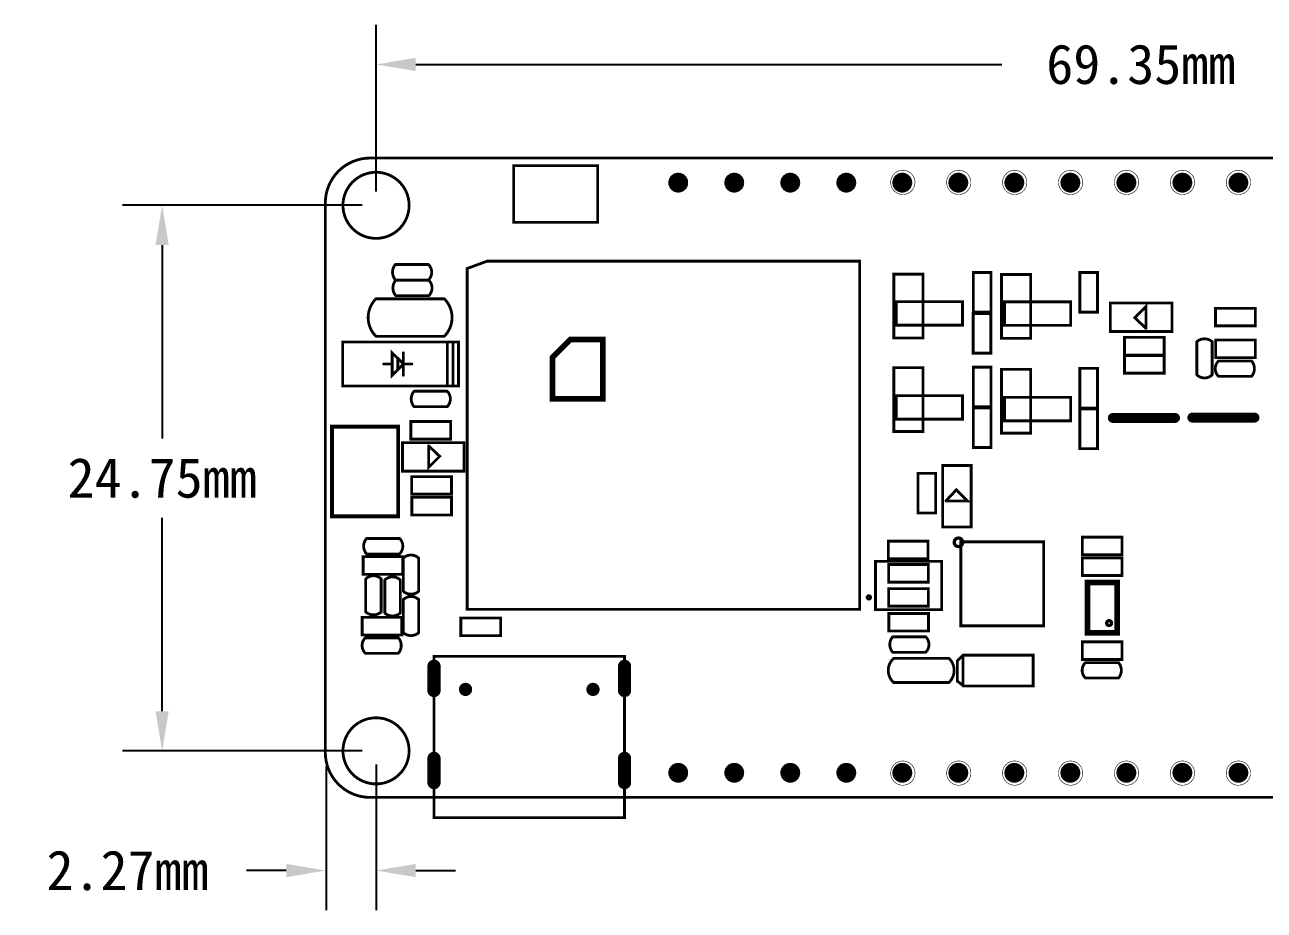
# Model space of a CAD drawing. Extents: x -92 to 99, y -5 to 84.
# Drawn here: x -87.8 to -31.6, y 43.6 to 83.8 of the extents above; entities that cross this region are included whole.
import ezdxf

# ---------------------------------------------------------------- set-up
doc = ezdxf.new("R2010")
doc.units = 0
doc.header["$MEASUREMENT"] = 0
doc.linetypes.add('TRMIDX_76', pattern=[2, 1, 1])
doc.layers.get('0').update_dxf_attribs({"linetype": 'CONTINUOUS'})
doc.layers.get('Defpoints').update_dxf_attribs({"linetype": 'CONTINUOUS'})
for name, color, linetype in [('2D_LINE_01', 183, 'CONTINUOUS'), ('BOARD_CUTOUT_00', 254, 'CONTINUOUS'), ('BOARD_OUTLINE_00', 254, 'CONTINUOUS'), ('DRIL_NPLTE_THRU_01', 3, 'CONTINUOUS'), ('DRIL_PLTE_THRU_01', 3, 'CONTINUOUS'), ('DRIL_SYMBOL', 254, 'CONTINUOUS'), ('PART_TOP_2DLINE_01', 254, 'CONTINUOUS'), ('PART_TOP_2DLINE_126', 254, 'CONTINUOUS'), ('PART_TOP_COPPER_01', 254, 'CONTINUOUS')]:
    doc.layers.add(name, color=color, linetype=linetype)
doc.dimstyles.get("Standard").update_dxf_attribs({"dimscale": 10, "dimtxt": 0.18, "dimasz": 0.18, "dimexe": 0.18, "dimexo": 0.0625, "dimgap": 0.09, "dimtad": 0, "dimtih": 1, "dimtoh": 1, "dimzin": 0, "dimdsep": 46, "dimtxsty": 'Standard', "dimcen": 0.09, "dimadec": 0, "dimazin": 0, "dimtfac": 1, "dimtofl": 0, "dimtmove": 0, "dimatfit": 3, "dimfxl": 1, "dimtolj": 1, "dimtzin": 0, "dimarcsym": 0})

# ---------------------------------------------------------------- blocks, each defined once
blk = doc.blocks.new('SMOOTH_0$127')
at = {"const_width": 0.0635}
blk.add_lwpolyline([(-0.03175, 0, 1), (0.03175, 0, 1)], format="xyb", close=True, dxfattribs=at)
blk = doc.blocks.new('BOARD_59')
at = {"layer": 'BOARD_CUTOUT_00', "const_width": 0.127}
for points in [[(5.171, 4.50922, 1), (2.171, 4.50922, 1)], [(5.171, -20.24078, 1), (2.171, -20.24078, 1)]]:
    blk.add_lwpolyline(points, format="xyb", close=True, dxfattribs=at)
at = {"layer": 'BOARD_OUTLINE_00', "const_width": 0.127}
blk.add_lwpolyline([(3.4036, -22.352, -0.414213562), (1.3716, -20.32), (1.3716, 4.6228, -0.414213562), (3.4036, 6.6548), (74.1172, 6.6548, -0.414213562), (76.1492, 4.6228), (76.1492, 1.5494), (69.977, 1.5494), (69.977, -16.764), (76.1492, -16.764), (76.1492, -20.32, -0.414213562), (74.1172, -22.352)], format="xyb", close=True, dxfattribs=at)
at = {"layer": 'BOARD_OUTLINE_00'}
for p in [(1.3716, -20.32), (3.4036, -22.352)]:
    blk.add_blockref('SMOOTH_0$127', p, dxfattribs=at)
blk = doc.blocks.new('SMOOTH_0$0254')
at = {"const_width": 0.0127}
blk.add_lwpolyline([(-0.00635, 0, 1), (0.00635, 0, 1)], format="xyb", close=True, dxfattribs=at)
blk = doc.blocks.new('DRAWING_5')
at = {"layer": '2D_LINE_01', "const_width": 0.0254}
blk.add_lwpolyline([(0, 0), (-7.85, 0)], dxfattribs=at)
at = {"layer": '2D_LINE_01'}
for p in [(-7.85, 0), (0, 0)]:
    blk.add_blockref('SMOOTH_0$0254', p, dxfattribs=at)
blk = doc.blocks.new('DRAWING_6')
at = {"layer": '2D_LINE_01', "const_width": 0.0254}
blk.add_lwpolyline([(0, 0), (-7.85, 0)], dxfattribs=at)
at = {"layer": '2D_LINE_01'}
for p in [(-7.85, 0), (0, 0)]:
    blk.add_blockref('SMOOTH_0$0254', p, dxfattribs=at)
blk = doc.blocks.new('DRAWING_20')
at = {"layer": '2D_LINE_01', "const_width": 0.0254}
blk.add_lwpolyline([(0, 0), (-7.85, 0)], dxfattribs=at)
at = {"layer": '2D_LINE_01'}
for p in [(-7.85, 0), (0, 0)]:
    blk.add_blockref('SMOOTH_0$0254', p, dxfattribs=at)
blk = doc.blocks.new('DRAWING_21')
at = {"layer": '2D_LINE_01', "const_width": 0.0254}
blk.add_lwpolyline([(-0.55, 0, 1), (0.55, 0, 1)], format="xyb", close=True, dxfattribs=at)
blk = doc.blocks.new('DRAWING_22')
at = {"layer": '2D_LINE_01', "const_width": 0.0254}
blk.add_lwpolyline([(-0.55, 0, 1), (0.55, 0, 1)], format="xyb", close=True, dxfattribs=at)
blk = doc.blocks.new('DRAWING_23')
at = {"layer": '2D_LINE_01', "const_width": 0.0254}
blk.add_lwpolyline([(-0.55, 0, 1), (0.55, 0, 1)], format="xyb", close=True, dxfattribs=at)
blk = doc.blocks.new('DRAWING_24')
at = {"layer": '2D_LINE_01', "const_width": 0.0254}
blk.add_lwpolyline([(-0.55, 0, 1), (0.55, 0, 1)], format="xyb", close=True, dxfattribs=at)
blk = doc.blocks.new('DRAWING_25')
at = {"layer": '2D_LINE_01', "const_width": 0.0254}
blk.add_lwpolyline([(-0.55, 0, 1), (0.55, 0, 1)], format="xyb", close=True, dxfattribs=at)
blk = doc.blocks.new('DRAWING_26')
at = {"layer": '2D_LINE_01', "const_width": 0.0254}
blk.add_lwpolyline([(-0.55, 0, 1), (0.55, 0, 1)], format="xyb", close=True, dxfattribs=at)
blk = doc.blocks.new('DRAWING_27')
at = {"layer": '2D_LINE_01', "const_width": 0.0254}
blk.add_lwpolyline([(-0.55, 0, 1), (0.55, 0, 1)], format="xyb", close=True, dxfattribs=at)
blk = doc.blocks.new('DRAWING_31')
at = {"layer": '2D_LINE_01', "const_width": 0.0254}
blk.add_lwpolyline([(-0.55, 0, 1), (0.55, 0, 1)], format="xyb", close=True, dxfattribs=at)
blk = doc.blocks.new('DRAWING_32')
at = {"layer": '2D_LINE_01', "const_width": 0.0254}
blk.add_lwpolyline([(-0.55, 0, 1), (0.55, 0, 1)], format="xyb", close=True, dxfattribs=at)
blk = doc.blocks.new('DRAWING_33')
at = {"layer": '2D_LINE_01', "const_width": 0.0254}
blk.add_lwpolyline([(-0.55, 0, 1), (0.55, 0, 1)], format="xyb", close=True, dxfattribs=at)
blk = doc.blocks.new('DRAWING_34')
at = {"layer": '2D_LINE_01', "const_width": 0.0254}
blk.add_lwpolyline([(-0.55, 0, 1), (0.55, 0, 1)], format="xyb", close=True, dxfattribs=at)
blk = doc.blocks.new('DRAWING_35')
at = {"layer": '2D_LINE_01', "const_width": 0.0254}
blk.add_lwpolyline([(-0.55, 0, 1), (0.55, 0, 1)], format="xyb", close=True, dxfattribs=at)
blk = doc.blocks.new('DRAWING_36')
at = {"layer": '2D_LINE_01', "const_width": 0.0254}
blk.add_lwpolyline([(-0.55, 0, 1), (0.55, 0, 1)], format="xyb", close=True, dxfattribs=at)
blk = doc.blocks.new('DRAWING_37')
at = {"layer": '2D_LINE_01', "const_width": 0.0254}
blk.add_lwpolyline([(-0.55, 0, 1), (0.55, 0, 1)], format="xyb", close=True, dxfattribs=at)
blk = doc.blocks.new('PART_BODY_TOP_1')
at = {"layer": 'PART_TOP_2DLINE_126', "const_width": 0.127}
blk.add_lwpolyline([(0.755, -0.347, 0.414214), (0.755, 0.353), (-0.745, 0.353, 0.373387), (-0.745, -0.347)], format="xyb", close=True, dxfattribs=at)
at = {"layer": 'PART_TOP_2DLINE_126'}
for p in [(-0.745, 0.353), (0.755, 0.353), (-0.745, -0.347), (0.755, -0.347)]:
    blk.add_blockref('SMOOTH_0$127', p, dxfattribs=at)
blk = doc.blocks.new('DRIL_HOLE_0')
blk.add_lwpolyline([(0, 0, 1), (0, 0, 1)], format="xyb", close=True)
blk = doc.blocks.new('STK_TOP_40')
at = {"layer": 'DRIL_PLTE_THRU_01'}
blk.add_blockref('DRIL_HOLE_0', (0, 0), dxfattribs=at)
blk = doc.blocks.new('SYM_TOP_3')
for name, p in [('PART_BODY_TOP_1', (0, 0)), ('STK_TOP_40', (-0.445, 0.003)), ('STK_TOP_40', (0.455, 0.003))]:
    blk.add_blockref(name, p)
blk = doc.blocks.new('PART_TOP_0')
blk.add_blockref('SYM_TOP_3', (0, 0))
blk = doc.blocks.new('PART_BODY_TOP_69')
at = {"layer": 'PART_TOP_2DLINE_01', "const_width": 0.127}
blk.add_lwpolyline([(-1.511046, -0.522732), (1.488948, -0.522732), (1.488948, 0.545338), (-1.511046, 0.545338)], close=True, dxfattribs=at)
at = {"layer": 'PART_TOP_2DLINE_01'}
for p in [(-1.511046, 0.545338), (1.488948, 0.545338), (-1.511046, -0.522732), (1.488948, -0.522732)]:
    blk.add_blockref('SMOOTH_0$127', p, dxfattribs=at)
blk = doc.blocks.new('STK_TOP_299')
at = {"layer": 'DRIL_PLTE_THRU_01'}
blk.add_blockref('DRIL_HOLE_0', (0, 0), dxfattribs=at)
blk = doc.blocks.new('STK_TOP_300')
at = {"layer": 'DRIL_PLTE_THRU_01'}
blk.add_blockref('DRIL_HOLE_0', (0, 0), dxfattribs=at)
blk = doc.blocks.new('SYM_TOP_29')
for name, p in [('PART_BODY_TOP_69', (0, 0)), ('STK_TOP_300', (0, 1.081024)), ('STK_TOP_299', (-0.9652, -1.1811)), ('STK_TOP_299', (0.9652, -1.1811))]:
    blk.add_blockref(name, p)
blk = doc.blocks.new('PART_TOP_4')
blk.add_blockref('SYM_TOP_29', (0, 0))
blk = doc.blocks.new('PART_BODY_TOP_4')
at = {"layer": 'PART_TOP_2DLINE_126', "const_width": 0.127}
blk.add_lwpolyline([(-0.898, 0.408), (-0.898, -0.392), (0.902, -0.392), (0.902, 0.408)], close=True, dxfattribs=at)
at = {"layer": 'PART_TOP_2DLINE_126'}
for p in [(-0.898, 0.408), (0.902, 0.408), (-0.898, -0.392), (0.902, -0.392)]:
    blk.add_blockref('SMOOTH_0$127', p, dxfattribs=at)
blk = doc.blocks.new('SYM_TOP_6')
for name, p in [('PART_BODY_TOP_4', (0, 0)), ('STK_TOP_40', (-0.448, 0.008)), ('STK_TOP_40', (0.452, 0.008))]:
    blk.add_blockref(name, p)
blk = doc.blocks.new('PART_TOP_10')
blk.add_blockref('SYM_TOP_6', (0, 0))
blk = doc.blocks.new('PART_BODY_TOP_3')
at = {"layer": 'PART_TOP_2DLINE_126', "const_width": 0.127}
blk.add_lwpolyline([(-1.397, 0.66), (1.397, 0.66), (1.397, -0.635), (-1.397, -0.635)], close=True, dxfattribs=at)
blk.add_lwpolyline([(-0.212, 0.513), (-0.212, -0.465), (0.291, 0.039), (-0.21, 0.513)], dxfattribs=at)
at = {"layer": 'PART_TOP_2DLINE_126'}
for p in [(-1.397, 0.66), (-0.212, 0.513), (-0.21, 0.513), (1.397, 0.66), (0.291, 0.039), (-0.212, -0.465), (-1.397, -0.635), (1.397, -0.635)]:
    blk.add_blockref('SMOOTH_0$127', p, dxfattribs=at)
blk = doc.blocks.new('STK_TOP_42')
at = {"layer": 'DRIL_PLTE_THRU_01'}
blk.add_blockref('DRIL_HOLE_0', (0, 0), dxfattribs=at)
blk = doc.blocks.new('SYM_TOP_5')
for name, p in [('PART_BODY_TOP_3', (0, 0)), ('STK_TOP_42', (-0.762, 0)), ('STK_TOP_42', (0.762, 0))]:
    blk.add_blockref(name, p)
blk = doc.blocks.new('PART_TOP_11')
blk.add_blockref('SYM_TOP_5', (0, 0))
blk = doc.blocks.new('PART_TOP_12')
blk.add_blockref('SYM_TOP_6', (0, 0))
blk = doc.blocks.new('PART_TOP_13')
blk.add_blockref('SYM_TOP_6', (0, 0))
blk = doc.blocks.new('PART_TOP_26')
blk.add_blockref('SYM_TOP_6', (0, 0))
blk = doc.blocks.new('PART_TOP_28')
blk.add_blockref('SYM_TOP_6', (0, 0))
blk = doc.blocks.new('STK_TOP_244')
at = {"layer": 'DRIL_NPLTE_THRU_01'}
blk.add_blockref('DRIL_HOLE_0', (0, 0), dxfattribs=at)
blk = doc.blocks.new('SYM_TOP_26')
for p in [(0, 0), (3, 0)]:
    blk.add_blockref('STK_TOP_244', p)
blk = doc.blocks.new('PART_TOP_29')
blk.add_blockref('SYM_TOP_26', (0, 0))
blk = doc.blocks.new('SMOOTH_0$4499986667')
at = {"const_width": 0.225}
blk.add_lwpolyline([(-0.112, 0, 1), (0.112, 0, 1)], format="xyb", close=True, dxfattribs=at)
blk = doc.blocks.new('PART_BODY_TOP_61')
at = {"layer": 'PART_TOP_2DLINE_126', "const_width": 0.45}
blk.add_lwpolyline([(1.588, -0.01), (1.588, 2.812)], dxfattribs=at)
at = {"layer": 'PART_TOP_2DLINE_126'}
for p in [(1.588, 2.812), (1.588, -0.01)]:
    blk.add_blockref('SMOOTH_0$4499986667', p, dxfattribs=at)
blk = doc.blocks.new('STK_TOP_95')
at = {"layer": 'DRIL_PLTE_THRU_01'}
blk.add_blockref('DRIL_HOLE_0', (0, 0), dxfattribs=at)
blk = doc.blocks.new('SYM_TOP_25')
for name, p in [('PART_BODY_TOP_61', (0, 0)), ('STK_TOP_95', (0.43317, 2.42503)), ('STK_TOP_95', (2.57832, 1.47658)), ('STK_TOP_95', (0.43317, 0.51642))]:
    blk.add_blockref(name, p)
blk = doc.blocks.new('PART_TOP_30')
blk.add_blockref('SYM_TOP_25', (0, 0))
blk = doc.blocks.new('PART_TOP_31')
blk.add_blockref('SYM_TOP_3', (0, 0))
blk = doc.blocks.new('PART_TOP_32')
blk.add_blockref('SYM_TOP_25', (0, 0))
blk = doc.blocks.new('PART_TOP_33')
blk.add_blockref('SYM_TOP_6', (0, 0))
blk = doc.blocks.new('PART_TOP_34')
blk.add_blockref('SYM_TOP_3', (0, 0))
blk = doc.blocks.new('PART_TOP_35')
blk.add_blockref('SYM_TOP_6', (0, 0))
blk = doc.blocks.new('PART_TOP_36')
blk.add_blockref('SYM_TOP_6', (0, 0))
blk = doc.blocks.new('SMOOTH_0$1499993333')
at = {"const_width": 0.075}
blk.add_lwpolyline([(-0.037, 0, 1), (0.037, 0, 1)], format="xyb", close=True, dxfattribs=at)
blk = doc.blocks.new('SMOOTH_0$254')
at = {"const_width": 0.127}
blk.add_lwpolyline([(-0.0635, 0, 1), (0.0635, 0, 1)], format="xyb", close=True, dxfattribs=at)
blk = doc.blocks.new('PART_BODY_TOP_11')
at = {"layer": 'PART_TOP_2DLINE_126', "const_width": 0.254}
blk.add_lwpolyline([(0, 1.981), (2.286, 1.981), (2.286, 0.635), (0, 0.635)], close=True, dxfattribs=at)
at = {"layer": 'PART_TOP_2DLINE_126', "const_width": 0.15}
blk.add_lwpolyline([(0.023, 0.767), (0.023, 1.905)], dxfattribs=at)
blk.add_lwpolyline([(1.953, 1.616, 1), (1.734, 1.616, 1)], format="xyb", close=True, dxfattribs=at)
at = {"layer": 'PART_TOP_2DLINE_126'}
for name, p in [('SMOOTH_0$254', (0, 1.981)), ('SMOOTH_0$1499993333', (0.023, 1.905)), ('SMOOTH_0$254', (2.286, 1.981)), ('SMOOTH_0$254', (0, 0.635)), ('SMOOTH_0$1499993333', (0.023, 0.767)), ('SMOOTH_0$254', (2.286, 0.635))]:
    blk.add_blockref(name, p, dxfattribs=at)
blk = doc.blocks.new('STK_TOP_96')
at = {"layer": 'DRIL_PLTE_THRU_01'}
blk.add_blockref('DRIL_HOLE_0', (0, 0), dxfattribs=at)
blk = doc.blocks.new('SYM_TOP_11')
for name, p in [('STK_TOP_96', (0.50347, 2.31694)), ('STK_TOP_96', (1.15347, 2.31694)), ('STK_TOP_96', (1.80347, 2.31694)), ('PART_BODY_TOP_11', (0, 0)), ('STK_TOP_96', (0.50347, 0.38903)), ('STK_TOP_96', (1.15347, 0.38903)), ('STK_TOP_96', (1.80347, 0.38903))]:
    blk.add_blockref(name, p)
blk = doc.blocks.new('PART_TOP_38')
blk.add_blockref('SYM_TOP_11', (0, 0))
blk = doc.blocks.new('PART_TOP_40')
blk.add_blockref('SYM_TOP_6', (0, 0))
blk = doc.blocks.new('PART_TOP_41')
blk.add_blockref('SYM_TOP_6', (0, 0))
blk = doc.blocks.new('PART_TOP_42')
blk.add_blockref('SYM_TOP_5', (0, 0))
blk = doc.blocks.new('PART_TOP_43')
blk.add_blockref('SYM_TOP_6', (0, 0))
blk = doc.blocks.new('PART_BODY_TOP_58')
at = {"layer": 'PART_TOP_2DLINE_126', "const_width": 0.127}
blk.add_lwpolyline([(-4.32, 0), (4.32, 0), (4.32, -7.32), (-4.32, -7.32)], close=True, dxfattribs=at)
at = {"layer": 'PART_TOP_2DLINE_126'}
for p in [(-4.32, 0), (4.32, 0), (-4.32, -7.32), (4.32, -7.32)]:
    blk.add_blockref('SMOOTH_0$127', p, dxfattribs=at)
blk = doc.blocks.new('STK_TOP_181')
at = {"layer": 'DRIL_NPLTE_THRU_01'}
blk.add_blockref('DRIL_HOLE_0', (0, 0), dxfattribs=at)
blk = doc.blocks.new('DRIL_SLOT_0002300066000000900')
at = {"const_width": 0.3}
blk.add_lwpolyline([(0.15, -0.55), (0.15, 0.55, 1), (-0.15, 0.55), (-0.15, -0.55, 1)], format="xyb", close=True, dxfattribs=at)
blk = doc.blocks.new('STK_TOP_182')
at = {"layer": 'DRIL_PLTE_THRU_01'}
blk.add_blockref('DRIL_SLOT_0002300066000000900', (0, 0), dxfattribs=at)
blk = doc.blocks.new('DRIL_SYMBOL_0$6')
at = {"layer": 'DRIL_SYMBOL', "const_width": 0.0508}
for points in [[(-0.254, 0), (0.254, 0)], [(0, -0.254), (0, 0.254)]]:
    blk.add_lwpolyline(points, dxfattribs=at)
blk = doc.blocks.new('DRIL_HOLE_0$6')
at = {"const_width": 0.3}
blk.add_lwpolyline([(-0.15, 0, 1), (0.15, 0, 1)], format="xyb", close=True, dxfattribs=at)
blk.add_blockref('DRIL_SYMBOL_0$6', (0, 0))
blk = doc.blocks.new('STK_TOP_183')
at = {"layer": 'DRIL_NPLTE_THRU_01'}
blk.add_blockref('DRIL_HOLE_0$6', (0, 0), dxfattribs=at)
blk = doc.blocks.new('SYM_TOP_23')
for name, p in [('PART_BODY_TOP_58', (0, 0)), ('STK_TOP_181', (-3.35, 0)), ('STK_TOP_181', (-3.05, 0)), ('STK_TOP_181', (-2.55, 0)), ('STK_TOP_181', (-2.25, 0)), ('STK_TOP_181', (-1.75, 0)), ('STK_TOP_181', (-1.25, 0)), ('STK_TOP_181', (-0.75, 0)), ('STK_TOP_181', (-0.25, 0)), ('STK_TOP_181', (0.25, 0)), ('STK_TOP_181', (0.75, 0)), ('STK_TOP_181', (1.25, 0)), ('STK_TOP_181', (1.75, 0)), ('STK_TOP_181', (2.25, 0)), ('STK_TOP_181', (2.55, 0)), ('STK_TOP_181', (3.05, 0)), ('STK_TOP_181', (3.35, 0)), ('STK_TOP_182', (-4.32, -1)), ('STK_TOP_182', (4.32, -1)), ('STK_TOP_183', (-2.89, -1.5)), ('STK_TOP_183', (2.89, -1.5)), ('STK_TOP_182', (-4.32, -5.18)), ('STK_TOP_182', (4.32, -5.18))]:
    blk.add_blockref(name, p)
blk = doc.blocks.new('PART_TOP_44')
blk.add_blockref('SYM_TOP_23', (0, 0))
blk = doc.blocks.new('PART_TOP_45')
blk.add_blockref('SYM_TOP_3', (0, 0))
blk = doc.blocks.new('PART_TOP_46')
blk.add_blockref('SYM_TOP_3', (0, 0))
blk = doc.blocks.new('PART_TOP_47')
blk.add_blockref('SYM_TOP_5', (0, 0))
blk = doc.blocks.new('PART_TOP_48')
blk.add_blockref('SYM_TOP_6', (0, 0))
blk = doc.blocks.new('PART_TOP_49')
blk.add_blockref('SYM_TOP_3', (0, 0))
blk = doc.blocks.new('PART_TOP_50')
blk.add_blockref('SYM_TOP_6', (0, 0))
blk = doc.blocks.new('PART_TOP_51')
blk.add_blockref('SYM_TOP_6', (0, 0))
blk = doc.blocks.new('PART_TOP_52')
blk.add_blockref('SYM_TOP_6', (0, 0))
blk = doc.blocks.new('PART_TOP_53')
blk.add_blockref('SYM_TOP_6', (0, 0))
blk = doc.blocks.new('PART_BODY_TOP_7')
at = {"layer": 'PART_TOP_2DLINE_126', "const_width": 0.127}
blk.add_lwpolyline([(-1.5, -1.1), (-1.5, 1.1), (1.5, 1.1), (1.5, -1.1)], close=True, dxfattribs=at)
blk.add_lwpolyline([(-1.878, -0.541, 1), (-1.723, -0.541, 1)], format="xyb", close=True, dxfattribs=at)
at = {"layer": 'PART_TOP_2DLINE_126'}
for p in [(-1.5, 1.1), (1.5, 1.1), (-1.5, -1.1), (1.5, -1.1)]:
    blk.add_blockref('SMOOTH_0$127', p, dxfattribs=at)
blk = doc.blocks.new('STK_TOP_73')
at = {"layer": 'DRIL_PLTE_THRU_01'}
blk.add_blockref('DRIL_HOLE_0', (0, 0), dxfattribs=at)
blk = doc.blocks.new('SYM_TOP_7')
for name, p in [('PART_BODY_TOP_7', (0, 0)), ('STK_TOP_73', (-0.85, 0.55)), ('STK_TOP_73', (0.85, 0.55)), ('STK_TOP_73', (-0.85, -0.55)), ('STK_TOP_73', (0.85, -0.55))]:
    blk.add_blockref(name, p)
blk = doc.blocks.new('PART_TOP_54')
blk.add_blockref('SYM_TOP_7', (0, 0))
blk = doc.blocks.new('PART_BODY_TOP_13')
at = {"layer": 'PART_TOP_2DLINE_126', "const_width": 0.127}
blk.add_lwpolyline([(1.238, -0.559, 0.432739), (1.238, 0.541), (-1.262, 0.541, 0.450467), (-1.262, -0.559)], format="xyb", close=True, dxfattribs=at)
at = {"layer": 'PART_TOP_2DLINE_126'}
for p in [(-1.262, 0.541), (1.238, 0.541), (-1.262, -0.559), (1.238, -0.559)]:
    blk.add_blockref('SMOOTH_0$127', p, dxfattribs=at)
blk = doc.blocks.new('STK_TOP_75')
at = {"layer": 'DRIL_PLTE_THRU_01'}
blk.add_blockref('DRIL_HOLE_0', (0, 0), dxfattribs=at)
blk = doc.blocks.new('SYM_TOP_13')
for name, p in [('PART_BODY_TOP_13', (0, 0)), ('STK_TOP_75', (-0.812, -0.009)), ('STK_TOP_75', (0.788, -0.009))]:
    blk.add_blockref(name, p)
blk = doc.blocks.new('PART_TOP_55')
blk.add_blockref('SYM_TOP_13', (0, 0))
blk = doc.blocks.new('PART_BODY_TOP_9')
at = {"layer": 'PART_TOP_2DLINE_126', "const_width": 0.15}
blk.add_lwpolyline([(-3.498, 2.648, 1), (-3.882, 2.648, 1)], format="xyb", close=True, dxfattribs=at)
at = {"layer": 'PART_TOP_2DLINE_126', "const_width": 0.127}
blk.add_lwpolyline([(-3.581, 2.667), (-3.581, -1.143), (0.178, -1.143), (0.178, 2.667)], close=True, dxfattribs=at)
at = {"layer": 'PART_TOP_2DLINE_126'}
for p in [(-3.581, 2.667), (0.178, 2.667), (-3.581, -1.143), (0.178, -1.143)]:
    blk.add_blockref('SMOOTH_0$127', p, dxfattribs=at)
blk = doc.blocks.new('STK_TOP_80')
at = {"layer": 'DRIL_PLTE_THRU_01'}
blk.add_blockref('DRIL_HOLE_0', (0, 0), dxfattribs=at)
blk = doc.blocks.new('STK_TOP_79')
at = {"layer": 'DRIL_PLTE_THRU_01'}
blk.add_blockref('DRIL_HOLE_0', (0, 0), dxfattribs=at)
blk = doc.blocks.new('STK_TOP_81')
at = {"layer": 'DRIL_PLTE_THRU_01'}
blk.add_blockref('DRIL_HOLE_0', (0, 0), dxfattribs=at)
blk = doc.blocks.new('SYM_TOP_9')
for name, p in [('PART_BODY_TOP_9', (0, 0)), ('STK_TOP_79', (-2.91549, 2.72758)), ('STK_TOP_79', (-2.41549, 2.72758)), ('STK_TOP_79', (-1.91549, 2.72758)), ('STK_TOP_79', (-1.41549, 2.72758)), ('STK_TOP_79', (-0.91549, 2.72758)), ('STK_TOP_79', (-0.41549, 2.72758)), ('STK_TOP_80', (-3.683, 1.99201)), ('STK_TOP_80', (0.31596, 1.99201)), ('STK_TOP_80', (-3.683, 1.49201)), ('STK_TOP_80', (0.31596, 1.49201)), ('STK_TOP_80', (-3.683, 0.99201)), ('STK_TOP_81', (-1.67222, 0.74878)), ('STK_TOP_80', (0.31596, 0.99201)), ('STK_TOP_80', (-3.683, 0.49201)), ('STK_TOP_80', (0.31596, 0.49201)), ('STK_TOP_80', (-3.683, -0.00799)), ('STK_TOP_80', (-3.683, -0.508)), ('STK_TOP_80', (0.31596, -0.00799)), ('STK_TOP_80', (0.31596, -0.50799)), ('STK_TOP_79', (-2.91549, -1.27138)), ('STK_TOP_79', (-2.41549, -1.27139)), ('STK_TOP_79', (-1.91549, -1.27138)), ('STK_TOP_79', (-1.41549, -1.27138)), ('STK_TOP_79', (-0.91549, -1.27138)), ('STK_TOP_79', (-0.41549, -1.27138))]:
    blk.add_blockref(name, p)
blk = doc.blocks.new('PART_TOP_56')
blk.add_blockref('SYM_TOP_9', (0, 0))
blk = doc.blocks.new('PART_BODY_TOP_16')
at = {"layer": 'PART_TOP_2DLINE_126', "const_width": 0.127}
blk.add_lwpolyline([(1.538, 0.691), (1.828, 0.471), (1.828, -0.449), (1.568, -0.709), (-1.612, -0.709), (-1.612, 0.691)], close=True, dxfattribs=at)
blk.add_lwpolyline([(1.568, -0.699), (1.568, 0.693)], dxfattribs=at)
at = {"layer": 'PART_TOP_2DLINE_126'}
for p in [(-1.612, 0.691), (1.538, 0.691), (1.568, 0.693), (1.828, 0.471), (1.828, -0.449), (-1.612, -0.709), (1.568, -0.699), (1.568, -0.709)]:
    blk.add_blockref('SMOOTH_0$127', p, dxfattribs=at)
blk = doc.blocks.new('STK_TOP_119')
at = {"layer": 'DRIL_PLTE_THRU_01'}
blk.add_blockref('DRIL_HOLE_0', (0, 0), dxfattribs=at)
blk = doc.blocks.new('SYM_TOP_16')
for name, p in [('PART_BODY_TOP_16', (0, 0)), ('STK_TOP_119', (-1.127, -0.009)), ('STK_TOP_119', (1.103, -0.009))]:
    blk.add_blockref(name, p)
blk = doc.blocks.new('PART_TOP_57')
blk.add_blockref('SYM_TOP_16', (0, 0))
blk = doc.blocks.new('PART_BODY_TOP_56')
at = {"layer": 'PART_TOP_2DLINE_126', "const_width": 0.127}
blk.add_lwpolyline([(-8.9, 7.56531), (-7.991, 7.9), (8.9, 7.9), (8.9, -7.9), (-8.9, -7.9)], close=True, dxfattribs=at)
at = {"layer": 'PART_TOP_COPPER_01', "linetype": 'TRMIDX_76', "const_width": 0.254}
blk.add_lwpolyline([(-5.0338, 1.651), (-2.7478, 1.651), (-2.7478, 4.3434), (-4.221, 4.3434), (-5.0338, 3.5306)], close=True, dxfattribs=at)
at = {"layer": 'PART_TOP_2DLINE_126'}
for p in [(-7.991, 7.9), (8.9, 7.9), (-8.9, 7.56531), (-8.9, -7.9), (8.9, -7.9)]:
    blk.add_blockref('SMOOTH_0$127', p, dxfattribs=at)
at = {"layer": 'PART_TOP_COPPER_01'}
for p in [(-4.221, 4.3434), (-2.7478, 4.3434), (-5.0338, 3.5306), (-5.0338, 1.651), (-2.7478, 1.651)]:
    blk.add_blockref('SMOOTH_0$254', p, dxfattribs=at)
blk = doc.blocks.new('STK_TOP_156')
at = {"layer": 'DRIL_NPLTE_THRU_01'}
blk.add_blockref('DRIL_HOLE_0', (0, 0), dxfattribs=at)
blk = doc.blocks.new('STK_TOP_155')
at = {"layer": 'DRIL_NPLTE_THRU_01'}
blk.add_blockref('DRIL_HOLE_0', (0, 0), dxfattribs=at)
blk = doc.blocks.new('STK_TOP_157')
at = {"layer": 'DRIL_NPLTE_THRU_01'}
blk.add_blockref('DRIL_HOLE_0', (0, 0), dxfattribs=at)
blk = doc.blocks.new('STK_TOP_158')
at = {"layer": 'DRIL_NPLTE_THRU_01'}
blk.add_blockref('DRIL_HOLE_0', (0, 0), dxfattribs=at)
blk = doc.blocks.new('STK_TOP_323')
at = {"layer": 'DRIL_NPLTE_THRU_01'}
blk.add_blockref('DRIL_HOLE_0', (0, 0), dxfattribs=at)
blk = doc.blocks.new('SYM_TOP_21')
for name, p in [('PART_BODY_TOP_56', (0, 0)), ('STK_TOP_155', (-7.7, 7.1)), ('STK_TOP_155', (-6.3, 7.1)), ('STK_TOP_155', (-4.9, 7.1)), ('STK_TOP_155', (-3.5, 7.1)), ('STK_TOP_155', (-2.1, 7.1)), ('STK_TOP_155', (-0.7, 7.1)), ('STK_TOP_155', (0.7, 7.1)), ('STK_TOP_155', (2.1, 7.1)), ('STK_TOP_155', (3.5, 7.1)), ('STK_TOP_155', (4.9, 7.1)), ('STK_TOP_155', (6.3, 7.1)), ('STK_TOP_155', (7.7, 7.1)), ('STK_TOP_156', (-8.1, 5.6)), ('STK_TOP_156', (-6.45, 5.6)), ('STK_TOP_155', (-4.9, 5.5)), ('STK_TOP_155', (-3.5, 5.5)), ('STK_TOP_155', (-2.1, 5.5)), ('STK_TOP_155', (-0.7, 5.5)), ('STK_TOP_155', (0.7, 5.5)), ('STK_TOP_155', (2.1, 5.5)), ('STK_TOP_155', (3.5, 5.5)), ('STK_TOP_155', (4.9, 5.5)), ('STK_TOP_156', (6.45, 5.6)), ('STK_TOP_156', (8.1, 5.6)), ('STK_TOP_156', (-8.1, 4.2)), ('STK_TOP_156', (-6.45, 4.2)), ('STK_TOP_156', (6.45, 4.2)), ('STK_TOP_156', (8.1, 4.2)), ('STK_TOP_158', (-1.3, 3)), ('STK_TOP_158', (1.3, 3)), ('STK_TOP_158', (3.9, 3)), ('STK_TOP_156', (-8.1, 2.8)), ('STK_TOP_156', (-6.45, 2.8)), ('STK_TOP_157', (-3.942, 2.667)), ('STK_TOP_156', (6.45, 2.8)), ('STK_TOP_156', (8.1, 2.8)), ('STK_TOP_156', (-8.1, 1.4)), ('STK_TOP_156', (-6.45, 1.4)), ('STK_TOP_156', (6.45, 1.4)), ('STK_TOP_156', (8.1, 1.4)), ('STK_TOP_156', (-8.1, 0)), ('STK_TOP_156', (-6.45, 0)), ('STK_TOP_158', (-3.9, 0)), ('STK_TOP_158', (-1.3, 0)), ('STK_TOP_158', (1.3, 0)), ('STK_TOP_158', (3.9, 0)), ('STK_TOP_156', (6.45, 0)), ('STK_TOP_156', (8.1, 0)), ('STK_TOP_156', (-8.1, -1.4)), ('STK_TOP_156', (-6.45, -1.4)), ('STK_TOP_156', (6.45, -1.4)), ('STK_TOP_156', (8.1, -1.4)), ('STK_TOP_156', (-8.1, -2.8)), ('STK_TOP_156', (-6.45, -2.8)), ('STK_TOP_156', (6.45, -2.8)), ('STK_TOP_156', (8.1, -2.8)), ('STK_TOP_323', (-3.9, -3)), ('STK_TOP_323', (-1.3, -3)), ('STK_TOP_323', (1.3, -3)), ('STK_TOP_323', (3.9, -3)), ('STK_TOP_156', (-8.1, -4.2)), ('STK_TOP_156', (-6.45, -4.2)), ('STK_TOP_156', (6.45, -4.2)), ('STK_TOP_156', (8.1, -4.2)), ('STK_TOP_156', (-8.1, -5.6)), ('STK_TOP_156', (-6.45, -5.6)), ('STK_TOP_155', (-4.9, -5.5)), ('STK_TOP_155', (-3.5, -5.5)), ('STK_TOP_155', (-2.1, -5.5)), ('STK_TOP_155', (-0.7, -5.5)), ('STK_TOP_155', (0.7, -5.5)), ('STK_TOP_155', (2.1, -5.5)), ('STK_TOP_155', (3.5, -5.5)), ('STK_TOP_155', (4.9, -5.5)), ('STK_TOP_156', (6.45, -5.6)), ('STK_TOP_156', (8.1, -5.6)), ('STK_TOP_155', (-7.7, -7.1)), ('STK_TOP_155', (-6.3, -7.1)), ('STK_TOP_155', (-4.9, -7.1)), ('STK_TOP_155', (-3.5, -7.1)), ('STK_TOP_155', (-2.1, -7.1)), ('STK_TOP_155', (-0.7, -7.1)), ('STK_TOP_155', (0.7, -7.1)), ('STK_TOP_155', (2.1, -7.1)), ('STK_TOP_155', (3.5, -7.1)), ('STK_TOP_155', (4.9, -7.1)), ('STK_TOP_155', (6.3, -7.1)), ('STK_TOP_155', (7.7, -7.1))]:
    blk.add_blockref(name, p)
blk = doc.blocks.new('PART_TOP_59')
blk.add_blockref('SYM_TOP_21', (0, 0))
blk = doc.blocks.new('PART_TOP_71')
blk.add_blockref('SYM_TOP_6', (0, 0))
blk = doc.blocks.new('PART_TOP_73')
blk.add_blockref('SYM_TOP_6', (0, 0))
blk = doc.blocks.new('PART_TOP_74')
blk.add_blockref('SYM_TOP_3', (0, 0))
blk = doc.blocks.new('PART_TOP_75')
blk.add_blockref('SYM_TOP_3', (0, 0))
blk = doc.blocks.new('PART_TOP_76')
blk.add_blockref('SYM_TOP_3', (0, 0))
blk = doc.blocks.new('PART_TOP_77')
blk.add_blockref('SYM_TOP_3', (0, 0))
blk = doc.blocks.new('PART_TOP_78')
blk.add_blockref('SYM_TOP_3', (0, 0))
blk = doc.blocks.new('PART_TOP_79')
blk.add_blockref('SYM_TOP_6', (0, 0))
blk = doc.blocks.new('PART_TOP_80')
blk.add_blockref('SYM_TOP_6', (0, 0))
blk = doc.blocks.new('PART_TOP_81')
blk.add_blockref('SYM_TOP_3', (0, 0))
blk = doc.blocks.new('PART_TOP_83')
blk.add_blockref('SYM_TOP_29', (0, 0))
blk = doc.blocks.new('PART_BODY_TOP_15')
at = {"layer": 'PART_TOP_2DLINE_126', "const_width": 0.127}
blk.add_lwpolyline([(-1.4351, -0.6604), (-1.4351, 0), (-1.4351, 0.6604), (1.4605, 0.6604), (1.4605, -0.6604)], close=True, dxfattribs=at)
at = {"layer": 'PART_TOP_2DLINE_126'}
for p in [(-1.4351, 0), (-1.4351, -0.6604)]:
    blk.add_blockref('SMOOTH_0$127', p, dxfattribs=at)
blk = doc.blocks.new('STK_TOP_86')
at = {"layer": 'DRIL_PLTE_THRU_01'}
blk.add_blockref('DRIL_HOLE_0', (0, 0), dxfattribs=at)
blk = doc.blocks.new('SYM_TOP_15')
for name, p in [('PART_BODY_TOP_15', (0, 0)), ('STK_TOP_86', (-0.8255, 0)), ('STK_TOP_86', (0.8255, 0))]:
    blk.add_blockref(name, p)
blk = doc.blocks.new('PART_TOP_84')
blk.add_blockref('SYM_TOP_15', (0, 0))
blk = doc.blocks.new('PART_TOP_85')
blk.add_blockref('SYM_TOP_15', (0, 0))
blk = doc.blocks.new('PART_TOP_86')
blk.add_blockref('SYM_TOP_6', (0, 0))
blk = doc.blocks.new('PART_TOP_87')
blk.add_blockref('SYM_TOP_29', (0, 0))
blk = doc.blocks.new('PART_TOP_88')
blk.add_blockref('SYM_TOP_6', (0, 0))
blk = doc.blocks.new('PART_TOP_89')
blk.add_blockref('SYM_TOP_29', (0, 0))
blk = doc.blocks.new('PART_TOP_90')
blk.add_blockref('SYM_TOP_6', (0, 0))
blk = doc.blocks.new('PART_TOP_91')
blk.add_blockref('SYM_TOP_15', (0, 0))
blk = doc.blocks.new('PART_TOP_92')
blk.add_blockref('SYM_TOP_6', (0, 0))
blk = doc.blocks.new('PART_TOP_93')
blk.add_blockref('SYM_TOP_6', (0, 0))
blk = doc.blocks.new('PART_TOP_94')
blk.add_blockref('SYM_TOP_15', (0, 0))
blk = doc.blocks.new('DRIL_SYMBOL_0$899922')
at = {"layer": 'DRIL_SYMBOL', "const_width": 0.0508}
for points in [[(-0.254, 0), (0.254, 0)], [(0, -0.254), (0, 0.254)]]:
    blk.add_lwpolyline(points, dxfattribs=at)
blk = doc.blocks.new('DRIL_HOLE_0$899922')
at = {"const_width": 0.44996}
blk.add_lwpolyline([(-0.22498, 0, 1), (0.22498, 0, 1)], format="xyb", close=True, dxfattribs=at)
blk.add_blockref('DRIL_SYMBOL_0$899922', (0, 0))
blk = doc.blocks.new('STK_TOP_128')
at = {"layer": 'DRIL_PLTE_THRU_01'}
blk.add_blockref('DRIL_HOLE_0$899922', (0, 0), dxfattribs=at)
blk = doc.blocks.new('SYM_TOP_27')
for p in [(0, 0), (2.54, 0), (5.08, 0), (7.62, 0), (10.16, 0), (12.7, 0), (15.24, 0), (17.78, 0), (20.32, 0), (22.86, 0), (25.4, 0), (27.94, 0), (30.48, 0), (33.02, 0), (35.56, 0), (38.1, 0), (40.64, 0), (43.18, 0), (45.72, 0), (48.26, 0), (50.8, 0)]:
    blk.add_blockref('STK_TOP_128', p)
blk = doc.blocks.new('PART_TOP_133')
blk.add_blockref('SYM_TOP_27', (0, 0))
blk = doc.blocks.new('PART_BODY_TOP_2')
at = {"layer": 'PART_TOP_2DLINE_126', "const_width": 0.127}
blk.add_lwpolyline([(-1.55, 0.85, 0.414214), (-1.55, -0.85), (1.55, -0.85, 0.414214), (1.55, 0.85)], format="xyb", close=True, dxfattribs=at)
at = {"layer": 'PART_TOP_2DLINE_126'}
for p in [(-1.55, 0.85), (1.55, 0.85), (-1.55, -0.85), (1.55, -0.85)]:
    blk.add_blockref('SMOOTH_0$127', p, dxfattribs=at)
blk = doc.blocks.new('STK_TOP_41')
at = {"layer": 'DRIL_PLTE_THRU_01'}
blk.add_blockref('DRIL_HOLE_0', (0, 0), dxfattribs=at)
blk = doc.blocks.new('SYM_TOP_4')
for name, p in [('PART_BODY_TOP_2', (0, 0)), ('STK_TOP_41', (-0.95, 0)), ('STK_TOP_41', (0.95, 0))]:
    blk.add_blockref(name, p)
blk = doc.blocks.new('PART_TOP_134')
blk.add_blockref('SYM_TOP_4', (0, 0))
blk = doc.blocks.new('PART_BODY_TOP_10')
at = {"layer": 'PART_TOP_2DLINE_126', "const_width": 0.127}
blk.add_lwpolyline([(2.75, 1), (-2.5, 1), (-2.5, -1), (2.75, -1)], close=True, dxfattribs=at)
for points in [[(0.254, 0), (-0.254, 0.508), (-0.254, -0.508), (0.254, 0)], [(0.254, 0.508), (0.254, -0.508)], [(2.25, 1), (2.25, -1)], [(2.5, 1), (2.5, -1)], [(-0.254, 0), (-0.635, 0)], [(0, 0.254), (0, -0.254)], [(0.635, 0), (0.254, 0)]]:
    blk.add_lwpolyline(points, dxfattribs=at)
at = {"layer": 'PART_TOP_2DLINE_126'}
for p in [(-2.5, 1), (-0.254, 0.508), (0.254, 0.508), (2.25, 1), (2.5, 1), (2.75, 1), (-0.635, 0), (-0.254, 0), (0, 0.254), (0.254, 0), (0.254, 0), (0.254, 0), (0.635, 0), (-0.254, -0.508), (0, -0.254), (0.254, -0.508), (-2.5, -1), (2.25, -1), (2.5, -1), (2.75, -1)]:
    blk.add_blockref('SMOOTH_0$127', p, dxfattribs=at)
blk = doc.blocks.new('STK_TOP_87')
at = {"layer": 'DRIL_PLTE_THRU_01'}
blk.add_blockref('DRIL_HOLE_0', (0, 0), dxfattribs=at)
blk = doc.blocks.new('SYM_TOP_10')
for name, p in [('PART_BODY_TOP_10', (0, 0)), ('STK_TOP_87', (-1.524, 0)), ('STK_TOP_87', (1.524, 0))]:
    blk.add_blockref(name, p)
blk = doc.blocks.new('PART_TOP_135')
blk.add_blockref('SYM_TOP_10', (0, 0))
blk = doc.blocks.new('PART_TOP_136')
blk.add_blockref('SYM_TOP_3', (0, 0))
blk = doc.blocks.new('PART_BODY_TOP_55')
at = {"layer": 'PART_TOP_2DLINE_126', "const_width": 0.127}
blk.add_lwpolyline([(-0.762, 3.2004), (1.8034, 3.2004), (1.8034, -0.6096), (-0.762, -0.6096)], close=True, dxfattribs=at)
at = {"layer": 'PART_TOP_2DLINE_126'}
for p in [(-0.762, 3.2004), (1.8034, 3.2004), (-0.762, -0.6096), (1.8034, -0.6096)]:
    blk.add_blockref('SMOOTH_0$127', p, dxfattribs=at)
blk = doc.blocks.new('STK_TOP_151')
at = {"layer": 'DRIL_PLTE_THRU_01'}
blk.add_blockref('DRIL_HOLE_0', (0, 0), dxfattribs=at)
blk = doc.blocks.new('STK_TOP_150')
at = {"layer": 'DRIL_PLTE_THRU_01'}
blk.add_blockref('DRIL_HOLE_0', (0, 0), dxfattribs=at)
blk = doc.blocks.new('SYM_TOP_20')
for name, p in [('PART_BODY_TOP_55', (0, 0)), ('STK_TOP_150', (0.798, 2.541)), ('STK_TOP_151', (-0.732, 1.301)), ('STK_TOP_150', (0.798, 0.021))]:
    blk.add_blockref(name, p)
blk = doc.blocks.new('PART_TOP_137')
blk.add_blockref('SYM_TOP_20', (0, 0))
blk = doc.blocks.new('PART_TOP_138')
blk.add_blockref('SYM_TOP_27', (0, 0))
blk = doc.blocks.new('SMOOTH_0$1778')
at = {"const_width": 0.0889}
blk.add_lwpolyline([(-0.04445, 0, 1), (0.04445, 0, 1)], format="xyb", close=True, dxfattribs=at)
blk = doc.blocks.new('PART_BODY_TOP_68')
at = {"layer": 'PART_TOP_2DLINE_126', "const_width": 0.178}
blk.add_lwpolyline([(0, 1.5), (4.064, 1.5), (4.064, -1.5), (0, -1.5)], close=True, dxfattribs=at)
at = {"layer": 'PART_TOP_2DLINE_126'}
for p in [(0, 1.5), (4.064, 1.5), (0, -1.5), (4.064, -1.5)]:
    blk.add_blockref('SMOOTH_0$1778', p, dxfattribs=at)
blk = doc.blocks.new('STK_TOP_122')
at = {"layer": 'DRIL_NPLTE_THRU_01'}
blk.add_blockref('DRIL_HOLE_0', (0, 0), dxfattribs=at)
blk = doc.blocks.new('SYM_TOP_28')
for name, p in [('PART_BODY_TOP_68', (0, 0)), ('STK_TOP_122', (0, 0)), ('STK_TOP_122', (4.064, 0))]:
    blk.add_blockref(name, p)
blk = doc.blocks.new('PART_TOP_139')
blk.add_blockref('SYM_TOP_28', (0, 0))
blk = doc.blocks.new('*D246')
at = {"color": 0, "linetype": 'Continuous', "lineweight": -2, "transparency": 16777216}
for p, q in [((-72.513, 75.559), (-83.388, 75.559)), ((-81.588, 73.759), (-81.588, 64.984)), ((-81.588, 52.609), (-81.588, 61.384)), ((-72.513, 50.809), (-83.388, 50.809))]:
    blk.add_line(p, q, dxfattribs=at)
at = {"color": 0, "linetype": 'Continuous', "transparency": 16777216}
for points in [[(-81.888, 73.759), (-81.288, 73.759), (-81.588, 75.559)], [(-81.888, 52.609), (-81.288, 52.609), (-81.588, 50.809)]]:
    blk.add_solid(points, dxfattribs=at)
at = {"layer": 'Defpoints', "color": 0, "linetype": 'Continuous', "transparency": 16777216}
for p in [(-71.888, 75.559), (-81.588, 50.809), (-71.888, 50.809)]:
    blk.add_point(p, dxfattribs=at)
at = {"color": 0, "linetype": 'Continuous', "transparency": 16777216, "insert": (-81.588, 63.184), "char_height": 1.8, "attachment_point": 5}
blk.add_mtext('\\A1;24.75mm', dxfattribs=at)
blk = doc.blocks.new('*D247')
at = {"color": 0, "linetype": 'Continuous', "lineweight": -2, "transparency": 16777216}
for p, q in [((-71.888, 76.184), (-71.888, 83.75)), ((-2.534, 76.274), (-2.534, 83.75)), ((-70.088, 81.95), (-43.511, 81.95)), ((-4.334, 81.95), (-30.911, 81.95))]:
    blk.add_line(p, q, dxfattribs=at)
at = {"color": 0, "linetype": 'Continuous', "transparency": 16777216}
for points in [[(-70.088, 82.25), (-70.088, 81.65), (-71.888, 81.95)], [(-4.334, 82.25), (-4.334, 81.65), (-2.534, 81.95)]]:
    blk.add_solid(points, dxfattribs=at)
at = {"layer": 'Defpoints', "color": 0, "linetype": 'Continuous', "transparency": 16777216}
for p in [(-2.534, 81.95), (-71.888, 75.559), (-2.534, 75.649)]:
    blk.add_point(p, dxfattribs=at)
at = {"color": 0, "linetype": 'Continuous', "transparency": 16777216, "insert": (-37.211, 81.95), "char_height": 1.8, "attachment_point": 5}
blk.add_mtext('\\A1;69.35mm', dxfattribs=at)
blk = doc.blocks.new('*D248')
at = {"color": 0, "linetype": 'Continuous', "lineweight": -2, "transparency": 16777216}
for p, q in [((-74.156, 50.105), (-74.156, 43.579)), ((-71.888, 50.184), (-71.888, 43.579)), ((-75.956, 45.379), (-77.756, 45.379)), ((-70.088, 45.379), (-68.288, 45.379))]:
    blk.add_line(p, q, dxfattribs=at)
at = {"color": 0, "linetype": 'Continuous', "transparency": 16777216}
for points in [[(-75.956, 45.679), (-75.956, 45.079), (-74.156, 45.379)], [(-70.088, 45.679), (-70.088, 45.079), (-71.888, 45.379)]]:
    blk.add_solid(points, dxfattribs=at)
at = {"layer": 'Defpoints', "color": 0, "linetype": 'Continuous', "transparency": 16777216}
for p in [(-74.156, 50.73), (-71.888, 50.809), (-74.156, 45.379)]:
    blk.add_point(p, dxfattribs=at)
at = {"color": 0, "linetype": 'Continuous', "transparency": 16777216, "insert": (-83.156, 45.379), "char_height": 1.8, "attachment_point": 5}
blk.add_mtext('\\A1;2.27mm', dxfattribs=at)

msp = doc.modelspace()

# ---------------------------------------------------------------- block references
for name, p in [('BOARD_59', (-75.559, 71.05)), ('PART_TOP_138', (-58.185, 76.587)), ('DRAWING_31', (-48.001, 76.599)), ('DRAWING_32', (-45.465, 76.599)), ('DRAWING_33', (-42.929, 76.599)), ('DRAWING_34', (-40.393, 76.599)), ('DRAWING_35', (-37.857, 76.599)), ('DRAWING_36', (-35.321, 76.599)), ('DRAWING_37', (-32.785, 76.599)), ('PART_TOP_59', (-58.855, 65.128)), ('PART_TOP_45', (-70.265, 72.521)), ('PART_TOP_46', (-70.249, 71.807)), ('PART_TOP_134', (-70.343, 70.468)), ('PART_TOP_135', (-70.902, 68.359)), ('PART_TOP_136', (-69.418, 66.772)), ('PART_TOP_11', (-69.293, 64.134)), ('PART_TOP_12', (-69.371, 62.845)), ('PART_TOP_29', (-36.385, 62.514)), ('PART_TOP_13', (-69.368, 61.906)), ('PART_TOP_76', (-71.574, 60.092)), ('PART_TOP_50', (-47.765, 59.913)), ('PART_TOP_56', (-41.789, 57.623)), ('PART_TOP_40', (-38.964, 60.098)), ('PART_TOP_41', (-38.964, 59.158)), ('PART_TOP_54', (-47.74, 58.312)), ('PART_TOP_79', (-71.621, 56.458)), ('PART_TOP_53', (-47.74, 56.636)), ('PART_TOP_49', (-47.717, 55.63)), ('PART_TOP_44', (-64.94, 55.098)), ('PART_TOP_55', (-47.152, 54.467)), ('DRAWING_21', (-48.001, 49.799)), ('DRAWING_22', (-45.465, 49.799)), ('DRAWING_23', (-42.929, 49.799)), ('DRAWING_24', (-40.393, 49.799)), ('DRAWING_25', (-37.857, 49.799)), ('DRAWING_26', (-35.321, 49.799)), ('DRAWING_27', (-32.785, 49.799)), ('DRAWING_5', (-58.725, 48.699)), ('DRAWING_6', (-58.725, 48.699)), ('DRAWING_20', (-58.725, 48.699))]:
    msp.add_blockref(name, p)
for name, p, rotation in [('PART_TOP_137', (-62.448, 75.552), 90), ('PART_TOP_92', (-44.393, 71.608), 90), ('PART_TOP_73', (-39.567, 71.608), 90), ('PART_TOP_94', (-47.746, 70.999), 270), ('PART_TOP_91', (-42.866, 70.987), 270), ('PART_TOP_4', (-46.806, 70.669), 180), ('PART_TOP_83', (-41.9, 70.66), 180), ('PART_TOP_42', (-37.191, 70.495), 180), ('PART_TOP_28', (-32.92, 70.498), 180), ('PART_TOP_93', (-44.418, 69.754), 270), ('PART_TOP_36', (-37.051, 69.181), 180), ('PART_TOP_31', (-34.325, 68.627), 270), ('PART_TOP_33', (-32.918, 69.055), 180), ('PART_TOP_35', (-37.05, 68.352), 180), ('PART_TOP_85', (-47.746, 66.732), 90), ('PART_TOP_71', (-44.393, 67.316), 90), ('PART_TOP_84', (-42.869, 66.655), 90), ('PART_TOP_86', (-39.567, 67.265), 90), ('PART_TOP_34', (-32.935, 68.151), 180), ('PART_TOP_87', (-46.806, 66.401), 180), ('PART_TOP_89', (-41.904, 66.325), 180), ('PART_TOP_30', (-38.471, 67.501), 270), ('PART_TOP_32', (-34.865, 67.516), 270), ('PART_TOP_88', (-44.398, 65.47), 90), ('PART_TOP_90', (-39.565, 65.417), 90), ('PART_TOP_10', (-69.406, 65.36), 180), ('PART_TOP_139', (-72.384, 61.448), 90), ('PART_TOP_47', (-45.535, 62.361), 90), ('PART_TOP_48', (-46.92, 62.501), 270), ('PART_TOP_80', (-71.57, 59.226), 180), ('PART_TOP_81', (-70.3, 58.794), 90), ('PART_TOP_51', (-47.74, 58.871), 180), ('PART_TOP_74', (-72.002, 57.855), 90), ('PART_TOP_75', (-71.138, 57.804), 90), ('PART_TOP_38', (-40.264, 58.449), 270), ('PART_TOP_52', (-47.74, 57.779), 180), ('PART_TOP_78', (-70.3, 56.915), 90), ('PART_TOP_43', (-67.139, 56.441), 180), ('PART_TOP_77', (-71.621, 55.591), 180), ('PART_TOP_26', (-38.962, 55.364), 180), ('PART_TOP_57', (-43.701, 54.443), 180), ('PART_TOP_0', (-38.97, 54.466), 180), ('PART_TOP_133', (-7.385, 49.815), 180)]:
    msp.add_blockref(name, p, dxfattribs=dict(rotation=rotation))

# ---------------------------------------------------------------- dimensions: what is measured, and where the dimension line sits
at = {"linetype": 'Continuous'}
for base, p1, p2, picture, middle in [((-2.534, 81.95), (-71.888, 75.559), (-2.534, 75.649), '*D247', (-37.211, 81.95)), ((-74.156, 45.379), (-71.888, 50.809), (-74.156, 50.73), '*D248', (-83.156, 45.379))]:
    dim = msp.add_linear_dim(base=base, p1=p1, p2=p2, dimstyle='Standard', override={"dimpost": 'mm'}, dxfattribs=at)
    dim.commit()
    dim.dimension.update_dxf_attribs({"geometry": picture, "text_midpoint": middle})
dim = msp.add_linear_dim(base=(-81.588, 50.809), p1=(-71.888, 75.559), p2=(-71.888, 50.809), angle=90, dimstyle='Standard', override={"dimpost": 'mm'}, dxfattribs=at)
dim.commit()
dim.dimension.update_dxf_attribs({"geometry": '*D246', "text_midpoint": (-81.588, 63.184)})

doc.saveas('drawing.dxf')
